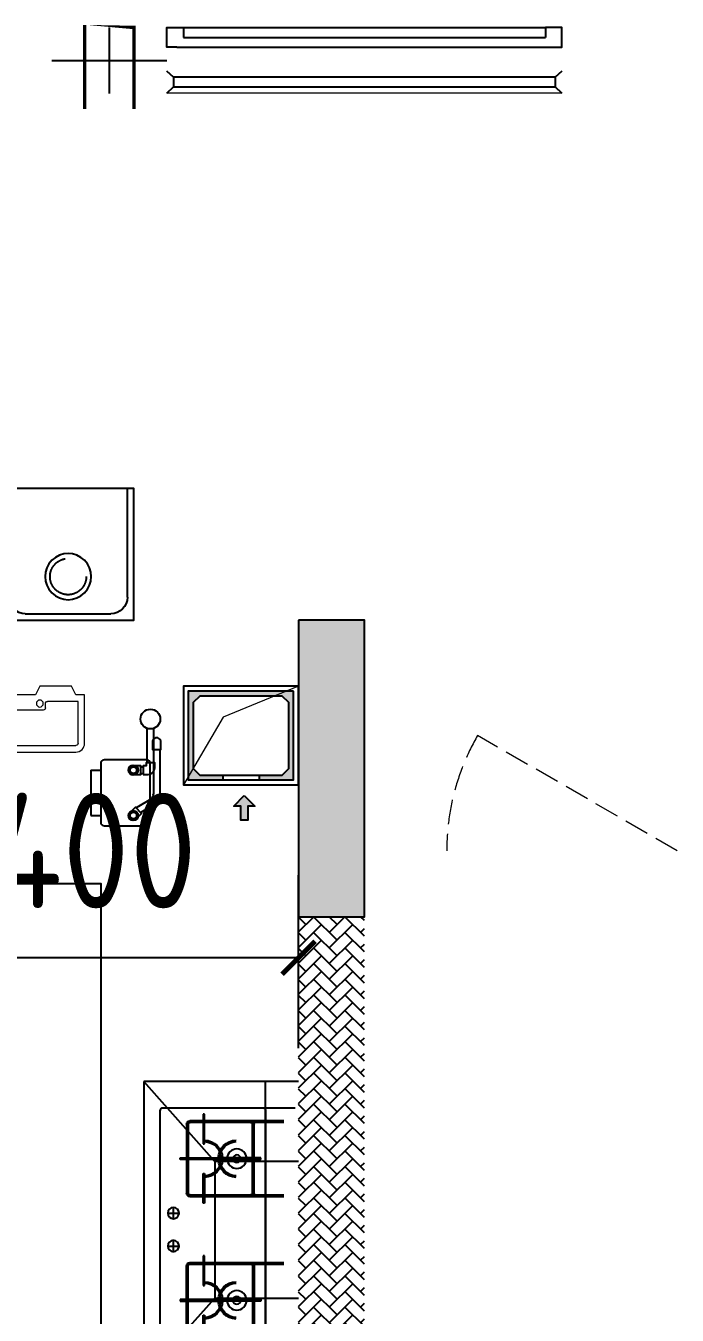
# Model space of a CAD drawing. Extents: x 2803505 to 5851001, y -1372902 to 24339.
# Drawn here: x 3458033 to 3460012, y -762446 to -758531 of the extents above; entities that cross this region are included whole.
import ezdxf

# ---------------------------------------------------------------- set-up
doc = ezdxf.new("R2010")
doc.units = 0
doc.header["$LTSCALE"] = 1000
doc.header["$MEASUREMENT"] = 0
doc.linetypes.add('__DASH', pattern=[0.35, 0.25, -0.1])
doc.linetypes.add('DASH', pattern=[0.35, 0.25, -0.1])
doc.layers.get('0').update_dxf_attribs({"linetype": 'CONTINUOUS'})
doc.layers.get('Defpoints').update_dxf_attribs({"linetype": 'CONTINUOUS'})
for name, color, linetype in [('!!电气', 1, 'CONTINUOUS'), ('3-栏杆1', 252, 'CONTINUOUS'), ('AH-FURNITURE', 1, 'CONTINUOUS'), ('COLU', 7, 'CONTINUOUS'), ('LVTRY', 252, 'CONTINUOUS'), ('S-砼墙填充', 251, 'CONTINUOUS'), ('VPIPE-雨水', 4, 'DASH'), ('保温', 6, 'CONTINUOUS'), ('建筑-排气道', 252, 'CONTINUOUS'), ('机电标识类', 1, 'CONTINUOUS'), ('污水', 3, 'CONTINUOUS'), ('管', 193, 'CONTINUOUS'), ('铝合金', 144, 'CONTINUOUS')]:
    doc.layers.add(name, color=color, linetype=linetype)
for name, color, linetype, lineweight in [('PUB_HATCH', 8, 'CONTINUOUS', 9), ('WINDOW', 146, 'CONTINUOUS', 20), ('平面-看线', 252, 'CONTINUOUS', 15), ('平面-空调预留孔', 252, 'CONTINUOUS', 15), ('立面-洞口示意', 252, 'CONTINUOUS', 13)]:
    doc.layers.add(name, color=color, linetype=linetype, lineweight=lineweight)
doc.styles.add('DIM_FONT', font='SIMPLEX', dxfattribs={"width": 0.7, "bigfont": 'GBCBIG'})
doc.styles.get("Standard").update_dxf_attribs({"font": 'gbenor.shx', "bigfont": 'gbcbig.shx'})
doc.dimstyles.get("Standard").update_dxf_attribs({"dimscale": 100, "dimtxt": 3.5, "dimasz": 1, "dimexe": 2.5, "dimexo": 3, "dimgap": 1.5, "dimtad": 1, "dimdec": 0, "dimzin": 0, "dimdsep": 46, "dimtxsty": 'Standard', "dimblk": 'ARCHTICK', "dimcen": 0.09, "dimadec": 0, "dimazin": 0, "dimtfac": 1, "dimtdec": 0, "dimtix": 1, "dimtmove": 2, "dimatfit": 3, "dimfxl": 1, "dimtolj": 1, "dimtzin": 0, "dimarcsym": 0})

# ---------------------------------------------------------------- blocks, each defined once
blk = doc.blocks.new('A$C60D053AF')
at = {"layer": 'AH-FURNITURE', "color": 8}
for p, q in [((192.50000075961, -70.99998518347275), (327.5735938884318, -70.99998518347275)), ((232.5000007597264, -89.99999966996256), (128.2842720070621, -89.99999966996256)), ((232.5000007597264, -109.9999996698461), (128.2842720075278, -109.9999996699626)), ((192.50000075961, -90.99998518347275), (327.5735938884318, -90.99998518347275)), ((341.7157295121578, -96.85784955974668), (370.0190303710988, -143.1611504186876)), ((355.8578651358839, -82.71571393602062), (384.1611659948248, -129.0190147949615)), ((245.0000007597264, -129.4999851834727), (245.0000007597264, -122.4999996698461)), ((265.0000007597264, -129.4999851834727), (265.0000007597264, -122.4999996698461)), ((255.0000007597264, -280.9999851834727), (255.0000007597264, -250.9999851834727)), ((393.0000007597264, -280.9999851834727), (393.0000007597264, -250.9999851834727)), ((255.0000007597264, -280.9999851834727), (393.0000007597264, -280.9999851834727))]:
    blk.add_line(p, q, dxfattribs=at)
for points in [[(170.00000075961, -67.99998518347275, 1), (170.00000075961, -93.99998518358916), (192.50000075961, -93.99998518347275), (192.50000075961, -67.99998518347275)], [(234.0000007597264, -250.9999851834727), (414.0000007597264, -250.9999851834727, 0.4142135623730951), (424.0000007597264, -240.9999851834727), (424.0000007597264, -110.9999851834727, 0.4142135623730951), (414.0000007597264, -100.9999851834727), (234.0000007597264, -100.9999851834727, 0.4142135623730951), (224.0000007597264, -110.9999851834727), (224.0000007597264, -240.9999851834727, 0.4142135623730951)], [(268.0000007597264, -122.4999996698461), (268.0000007597264, -106.9999996698461, 0.4142135623724265), (248.0000007597264, -86.99999966984615), (232.5000007597264, -86.99999966984615), (232.50000075961, -112.9999996698461), (242.0000007597264, -112.9999996698461), (242.0000007597264, -122.4999996698461)], [(242.0000007597264, -151.9999851834727, 1), (268.0000007597264, -151.9999851834727), (268.0000007597264, -129.4999851834727), (242.0000007597264, -129.4999851834727)], [(383.8076126043452, -161.1923733388539, 1), (402.192388915224, -142.8075970279751), (386.2824863384012, -126.8976944513852), (367.8977100276388, -145.282470762264)]]:
    blk.add_lwpolyline(points, format="xyb", close=True, dxfattribs=at)
for centre, radius in [((100.0000007598428, -99.99999967066105), 30), ((255.0000007597264, -151.9999851834727), 15), ((255.0000007597264, -151.9999851834727), 10), ((393.0000007597264, -151.9999851834727), 15), ((393.0000007597264, -151.9999851834727), 10)]:
    blk.add_circle(centre, radius, dxfattribs=at)
for radius in [40, 20]:
    blk.add_arc((327.5735938884318, -110.9999851834727), radius, 45, 90, dxfattribs=at)
blk = doc.blocks.new('GDGDGRD')
at = {"layer": 'S-砼墙填充'}
h = blk.add_hatch(color=252, dxfattribs=at)
h.dxf.hatch_style = 1
h.paths.add_polyline_path([(436416.5562367239, 295815.3630997267), (436416.5562367239, 295615.3630997267), (436416.5562379104, 294915.3631572557), (436216.5562379104, 294915.3631572557), (436216.5562367239, 295815.3630997267)])
at = {"layer": 'COLU', "color": 252}
blk.add_lwpolyline([(436416.5562367239, 295815.3630997267), (436416.5562367239, 295615.3630997267), (436416.5562367239, 295615.3630997267), (436416.5562379104, 294915.3631572557), (436216.5562379104, 294915.3631572557), (436216.5562367239, 295815.3630997267)], close=True, dxfattribs=at)
blk = doc.blocks.new('A-Kitchen-7')
at = {"layer": 'LVTRY'}
for p, q in [((-518.6581278588565, 779.725278688129), (-7.244008776673581, 834.3051076843403)), ((-7.244008776673581, 834.3051076843403), (-3.585880917788018, 810.5855355854728)), ((-3.585880917788018, 810.5855355854728), (-515, 756.005706589378)), ((-29.12075551546877, 766.9560861630598), (-35.20590834700852, 806.4126680237241)), ((-515, 756.005706589378), (-518.6581278588565, 779.725278688129)), ((515, 756.005706589378), (-515, 756.005706589378)), ((-515, 756.005706589378), (-515, 40)), ((-485.6368437646597, 760.5342107040924), (-484.9384396369278, 756.005706589378)), ((-29.12075551543967, 766.9560861630598), (-112.0975807690556, 756.005706589378)), ((515, 780), (-5.820766091346741e-11, 780)), ((0, 756.005706589378), (-5.820766091346741e-11, 780)), ((515, 756.005706589378), (515, 780)), ((515, 40), (515, 756.005706589378)), ((-515, 40), (515, 40))]:
    blk.add_line(p, q, dxfattribs=at)
blk.add_lwpolyline([(-468.9430810984049, 40), (-468.9430810984049, 0), (468.9430810984049, 0), (468.9430810984632, 40)], close=True, dxfattribs=at)
blk = doc.blocks.new('rtyg7uyhg')
at = {"layer": 'LVTRY'}
for p, q in [((193590.3031336021, 45458.1133254503), (193590.3030643982, 45069.47696181395)), ((194234.6213208837, 45488.79502889935), (193620.9849572473, 45488.79513816872)), ((194265.3030643982, 45069.47684161765), (194265.3031336021, 45458.113205254)), ((193896.3984467548, 45429.87059594441), (193857.5823896687, 45326.26016876537)), ((193925.7802168131, 45440.40881343969), (193940.0533153456, 45432.16822680717)), ((193682.3485790417, 45406.97694542356), (193887.8216881326, 45406.97690883528)), ((193875.2965560293, 45316.03289288385), (193945.6178257855, 45401.45376218002)), ((194111.8940335871, 45406.97686893496), (194173.2576699507, 45406.97685800815)), ((193620.9848935069, 45130.84059271414), (193620.9849317512, 45345.61331998683)), ((194009.6212953876, 45345.61325078298), (194009.6212571432, 45130.84052351015)), ((194050.5303480524, 45130.84051622554), (194050.5303862967, 45345.61324349836)), ((194234.6212953876, 45345.61321071758), (194234.6212571432, 45130.84048344476)), ((193857.5823896687, 45326.26016876537), (193875.2965560293, 45316.03289288385)), ((193948.2576098526, 45069.47689807355), (193682.3485189436, 45069.47694542356)), ((194173.2576098526, 45069.47685800816), (194111.893973489, 45069.47686893508)), ((193620.9848771165, 45038.79513816872), (194234.621240753, 45038.79502889935))]:
    blk.add_line(p, q, dxfattribs=at)
for centre, radius in [((193866.4394935961, 45437.65873082454), 20.45454545454545), ((193989.1667663234, 45437.6587089707), 20.45454545454545), ((194070.9849481416, 45437.65869440146), 20.45454545454545), ((193815.3030944472, 45238.22692174855), 25.56818181818182), ((194137.4621853563, 45238.2268643822), 25.56818181818182)]:
    blk.add_circle(centre, radius, dxfattribs=at)
for centre, radius, start, end in [((193620.9849517839, 45458.11331998683), 30.68181818181818, 89.99998979807194, 179.9999897972382), ((194234.6213154203, 45458.11321071746), 30.68181818181818, 359.9999897972382, 89.99998979807194), ((193915.5529409315, 45422.69466753349), 20.45454545454545, 59.99998980057491, 159.4623117970261), ((193929.8260394641, 45414.45408090108), 20.45454545454545, 320.5376677968172, 59.99998980057491), ((193682.3485681149, 45345.61330905991), 61.36363636363636, 89.99998979807194, 179.9999897972382), ((193948.2576590239, 45345.6132617099), 61.36363636363636, 359.9999897972382, 89.99998979807194), ((194111.8940226603, 45345.61323257144), 61.36363636363636, 89.99998979807194, 179.9999897972382), ((194173.2576590239, 45345.6132216445), 61.36363636363636, 359.9999897972382, 89.99998979807194), ((193682.3485298705, 45130.84058178721), 61.36363636363636, 179.9999897972382, 269.9999897980719), ((193948.2576207797, 45130.8405344372), 61.36363636363636, 269.9999897980719, 359.9999897972382), ((194111.893984416, 45130.84050529861), 61.36363636363636, 179.9999897972382, 269.9999897980719), ((194173.2576207797, 45130.84049437181), 61.36363636363636, 269.9999897980719, 359.9999897972382), ((193620.9848825799, 45069.47695635049), 30.68181818181818, 179.9999897972382, 269.9999897980719), ((194234.6212462163, 45069.47684708112), 30.68181818181818, 269.9999897980719, 359.9999897972382)]:
    blk.add_arc(centre, radius, start, end, dxfattribs=at)
at = {"layer": 'LVTRY', "style": 'DIM_FONT', "width": 0.8, "flags": 9}
for tag in ['XSIZE', 'YSIZE']:
    blk.add_attdef(tag, (193927.8031388824, 45487.7665121054), '', height=0.5, rotation=89.99998979807198, dxfattribs=at)
blk = doc.blocks.new('FRSDFDGDGDRGDR')
at = {"layer": '平面-空调预留孔', "color": 252}
for p, q in [((699618.9179923869, 775447.756135683), (699746.3179923192, 775447.756135683)), ((699746.3179923192, 775447.756135683), (699746.3179923192, 775355.3561357355)), ((699612.3179923807, 775043.9561356568), (699612.3179923807, 775441.1561356868)), ((699719.9179922946, 775342.156135743), (699719.9179922946, 775142.9561356006)), ((699726.5179923008, 775348.7561357393), (699739.7179923131, 775348.7561357393)), ((699726.5179923008, 775136.3561356043), (699739.7179923131, 775136.3561356043)), ((699746.3179923192, 775129.7561356081), (699746.3179923192, 775037.3561356605)), ((699746.3179923192, 775037.3561356605), (699618.9179923869, 775037.3561356605))]:
    blk.add_line(p, q, dxfattribs=at)
blk.add_lwpolyline([(699766.1179923377, 775166.7161355871), (699792.5179923623, 775153.5161355946), (699792.5179923623, 775057.1561356493), (699766.1179923377, 775043.9561356568), (699766.1179923377, 775017.5561356718), (699618.9179923869, 775017.5561356718, -0.4142135623730951), (699592.5179923623, 775043.9561356568), (699592.5179923623, 775441.1561356868, -0.4142135623730951), (699618.9179923869, 775467.5561356718), (699766.1179923377, 775467.5561356718), (699766.1179923377, 775441.1561356868), (699792.5179923623, 775427.9561356943), (699792.5179923623, 775331.596135749), (699766.1179923377, 775318.3961357565)], format="xyb", close=True, dxfattribs=at)
for centre, radius in [((699739.7179923131, 775331.596135749), 10.55999999400228), ((699739.7179923131, 775243.1561357992), 15.83999999100342), ((699739.7179923131, 775153.5161355946), 10.55999999400228)]:
    blk.add_circle(centre, radius, dxfattribs=at)
for centre, radius, start, end in [((699618.917992382, 775441.1561356819), 6.600000001199078, 89.99999995997936, 179.9999999533093), ((699726.5179922959, 775342.1561357381), 6.600000001199078, 89.99999995997936, 179.9999999533093), ((699739.717992318, 775355.3561357405), 6.600000001206354, 269.9999999599793, 359.9999999533093), ((699726.5179922959, 775142.9561356056), 6.600000001199078, 180.0000000400206, 270.0000000533608), ((699739.717992318, 775129.7561356032), 6.600000001206354, 4.002063966804346e-08, 90.00000005336085), ((699618.917992382, 775043.9561356618), 6.600000001199078, 180.0000000400206, 270.0000000533608)]:
    blk.add_arc(centre, radius, start, end, dxfattribs=at)
blk = doc.blocks.new('*U171')
h = blk.add_hatch(color=5)
h.set_gradient(color1=(0, 0, 255), rotation=180, tint=1)
h.paths.add_polyline_path([(3.524958103184869e-15, -2.819966482547906e-15), (-6.350000000000009, -6.349999999999992), (-6.350000000000001, -2.159000000000014), (-15, -2.158999999999999), (-14.99999999999999, 2.159000000000044), (-6.349999999999993, 2.159000000000029), (-6.349999999999985, 6.350000000000009)])
at = {"color": 0, "linetype": 'Continuous'}
blk.add_lwpolyline([(3.524958103184869e-15, -2.819966482547906e-15), (-6.350000000000009, -6.349999999999992), (-6.350000000000001, -2.159000000000014), (-15, -2.158999999999999), (-14.99999999999999, 2.159000000000044), (-6.349999999999993, 2.159000000000029), (-6.349999999999985, 6.350000000000009)], close=True, dxfattribs=at)
blk = doc.blocks.new('VXCVXVXVDXVDX')
at = {"layer": 'PUB_HATCH'}
blk.add_hatch(color=252, dxfattribs=at).paths.add_polyline_path([(436751.5694273568, 295600.3626172644), (436751.5694273568, 295330.3626172644), (436646.5694273568, 295330.3626172644), (436646.5694273568, 295345.3626172644), (436716.5694273568, 295345.3626172644), (436736.5694273568, 295365.3626172644), (436736.5694273568, 295565.3626172644), (436716.5694273568, 295585.3626172644), (436466.5694273568, 295585.3626172644), (436446.5694273568, 295565.3626172644), (436446.5694273568, 295365.3626172644), (436466.5694273568, 295345.3626172644), (436536.5694273568, 295345.3626172644), (436536.5694273568, 295330.3626172644), (436431.5694273568, 295330.3626172644), (436431.5694273568, 295600.3626172644)])
at = {"layer": 'LVTRY', "color": 252}
for p, q in [((436536.5694273568, 295345.3626172644), (436536.5694273568, 295330.3626172644)), ((436646.5694273568, 295345.3626172644), (436646.5694273568, 295330.3626172644)), ((436416.5788132118, 294415.3626137216), (436886.7882998344, 294415.3626137216)), ((436516.578813212, 293515.3626137216), (436516.578813212, 294415.3626137216)), ((436670.8481987689, 294172.406880383), (436886.7882998344, 294415.3626137216)), ((436886.7882998344, 294415.3626137216), (436886.7882998344, 293515.3626137216)), ((436826.5788132118, 294335.3626137216), (436426.5788132118, 294335.3626137218)), ((436516.578813212, 294325.3626137218), (436516.5788132122, 293605.3626137216)), ((436701.8288132122, 294225.3626137218), (436701.8288132122, 294315.3626137219)), ((436701.8288132122, 294315.3626137219), (436706.3288132122, 294315.3626137219)), ((436706.3288132122, 294315.3626137219), (436706.3288132122, 294225.3626137218)), ((436836.5788132118, 293605.3626137216), (436836.5788132118, 294325.3626137216)), ((436461.5788132118, 294295.3626137219), (436746.5788132118, 294295.3626137218)), ((436461.5788132118, 294290.3626137219), (436746.5788132118, 294290.3626137218)), ((436551.578813212, 294075.3626137218), (436551.578813212, 294285.3626137219)), ((436556.578813212, 294075.3626137218), (436556.578813212, 294285.3626137219)), ((436751.5788132118, 294285.3626137218), (436751.5788132118, 294075.3626137218)), ((436756.5788132118, 294285.3626137218), (436756.5788132118, 294075.3626137218)), ((436706.3288132122, 294225.3626137218), (436701.8288132122, 294225.3626137218)), ((436416.5788132118, 294172.406880383), (436670.8481987689, 294172.406880383)), ((436516.578813212, 293757.3083375058), (436516.578813212, 294172.406880383)), ((436531.5788132122, 294182.612613722), (436659.0788132122, 294182.612613722)), ((436531.5788132122, 294178.112613722), (436531.5788132122, 294182.612613722)), ((436659.0788132122, 294178.112613722), (436531.5788132122, 294178.112613722)), ((436776.5788132115, 294182.612613722), (436649.0788132115, 294182.612613722)), ((436649.0788132115, 294182.612613722), (436649.0788132115, 294178.112613722)), ((436649.0788132115, 294178.112613722), (436776.5788132115, 294178.112613722)), ((436659.0788132122, 294182.612613722), (436659.0788132122, 294178.112613722)), ((436670.8481987689, 294172.406880383), (436670.8481987689, 293757.3083375058)), ((436776.5788132115, 294178.112613722), (436776.5788132115, 294182.612613722)), ((436706.3288132122, 294135.3626137218), (436701.8288132122, 294135.3626137218)), ((436701.8288132122, 294135.3626137218), (436701.8288132122, 294045.3626137216)), ((436706.3288132122, 294045.3626137216), (436706.3288132122, 294135.3626137218)), ((436746.5788132118, 294070.3626137218), (436461.5788132118, 294070.3626137218)), ((436746.5788132118, 294065.3626137218), (436461.5788132118, 294065.3626137218)), ((436701.8288132122, 294045.3626137216), (436706.3288132122, 294045.3626137216)), ((436796.5788132118, 293995.9658101086), (436796.5788132118, 294034.7594173361)), ((436815.9756168248, 294015.3626137216), (436777.1820095973, 294015.3626137216)), ((436815.9756168248, 293915.3626137216), (436777.1820095973, 293915.3626137216)), ((436796.5788132118, 293895.9658101086), (436796.5788132118, 293934.7594173361)), ((436701.8288132122, 293795.3626137216), (436701.8288132122, 293885.3626137216)), ((436701.8288132122, 293885.3626137216), (436706.3288132122, 293885.3626137216)), ((436706.3288132122, 293885.3626137216), (436706.3288132122, 293795.3626137216)), ((436746.5788132118, 293865.3626137216), (436461.5788132118, 293865.3626137216)), ((436746.5788132118, 293860.3626137216), (436461.5788132118, 293860.3626137216)), ((436551.578813212, 293855.3626137216), (436551.578813212, 293645.3626137215)), ((436556.578813212, 293855.3626137216), (436556.578813212, 293645.3626137215)), ((436751.5788132118, 293645.3626137216), (436751.5788132118, 293855.3626137216)), ((436756.5788132118, 293645.3626137216), (436756.5788132118, 293855.3626137216)), ((436706.3288132122, 293795.3626137216), (436701.8288132122, 293795.3626137216)), ((436670.8481987689, 293757.3083375058), (436416.5788132118, 293757.3083375058)), ((436659.0788132122, 293752.6126137214), (436531.5788132122, 293752.6126137214)), ((436531.5788132122, 293752.6126137214), (436531.5788132122, 293748.1126137214)), ((436531.5788132122, 293748.1126137214), (436659.0788132122, 293748.1126137214)), ((436649.0788132115, 293748.1126137214), (436649.0788132115, 293752.6126137214)), ((436649.0788132115, 293752.6126137214), (436776.5788132115, 293752.6126137214)), ((436776.5788132115, 293748.1126137214), (436649.0788132115, 293748.1126137214)), ((436659.0788132122, 293748.1126137214), (436659.0788132122, 293752.6126137214)), ((436886.7882998344, 293515.3626137216), (436670.8481987689, 293757.3083375058)), ((436776.5788132115, 293752.6126137214), (436776.5788132115, 293748.1126137214)), ((436706.3288132122, 293705.3626137216), (436701.8288132122, 293705.3626137216)), ((436701.8288132122, 293705.3626137216), (436701.8288132122, 293615.3626137216)), ((436706.3288132122, 293615.3626137216), (436706.3288132122, 293705.3626137216)), ((436461.5788132118, 293640.3626137215), (436746.5788132118, 293640.3626137216)), ((436461.5788132118, 293635.3626137215), (436746.5788132118, 293635.3626137216)), ((436701.8288132122, 293615.3626137216), (436706.3288132122, 293615.3626137216)), ((436426.578813212, 293595.3626137216), (436826.5788132118, 293595.3626137216)), ((436886.7882998344, 293515.3626137216), (436416.5788132118, 293515.3626137216))]:
    blk.add_line(p, q, dxfattribs=at)
for points in [[(436416.5694273568, 295615.3626172644), (436766.5694273568, 295615.3626172644), (436766.5694273568, 295315.3626172644), (436416.5694273568, 295315.3626172644)], [(436431.5694273568, 295600.3626172644), (436751.5694273568, 295600.3626172644), (436751.5694273568, 295330.3626172644), (436431.5694273568, 295330.3626172644)], [(436716.5694273568, 295345.3626172644), (436466.5694273568, 295345.3626172644), (436446.5694273568, 295365.3626172644), (436446.5694273568, 295565.3626172644), (436466.5694273568, 295585.3626172644), (436716.5694273568, 295585.3626172644), (436736.5694273568, 295565.3626172644), (436736.5694273568, 295365.3626172644), (436716.5694273568, 295345.3626172644)]]:
    blk.add_lwpolyline(points, close=True, dxfattribs=at)
blk.add_lwpolyline([(437016.5794646026, 292915.3634144634), (437016.5779587863, 295015.3630851463), (438516.5701812393, 295015.3630842563), (438516.5701812393, 293789.3634144615)], dxfattribs=at)
for centre, radius in [((436604.0788132118, 294180.3626137218), 29.7), ((436604.0788132118, 294180.3626137218), 11.7), ((436796.5788132118, 294015.3626137216), 16.99680361435897), ((436796.5788132118, 293915.3626137216), 16.99680361435897), ((436604.0788132118, 293750.3626137216), 29.7), ((436604.0788132118, 293750.3626137216), 11.7)]:
    blk.add_circle(centre, radius, dxfattribs=at)
for centre, radius, start, end in [((436526.578813212, 294325.3626137218), 10, 90, 180), ((436826.5788132118, 294325.3626137216), 10, 7.016709298534877e-15, 90), ((436561.578813212, 294285.3626137219), 10, 90, 180), ((436561.578813212, 294285.3626137219), 5, 90, 180), ((436746.5788132118, 294285.3626137218), 10, 7.016709298534877e-15, 90), ((436746.5788132118, 294285.3626137218), 5, 7.016709298534877e-15, 90), ((436604.0788132118, 294180.3626137218), 56.7, 2.274239184344274, 87.72576081585402), ((436604.0788132118, 294180.3626137218), 52.2, 2.470411041799992, 87.52958895835616), ((436704.078813212, 294180.3626137218), 56.7, 92.27423918414597, 177.7257608156557), ((436704.078813212, 294180.3626137218), 52.2, 92.47041104164384, 177.5295889582), ((436604.0788132118, 294180.3626137218), 56.7, 272.274239184146, 357.7257608156558), ((436604.0788132118, 294180.3626137218), 52.2, 272.4704110416438, 357.5295889582), ((436704.078813212, 294180.3626137218), 56.7, 182.2742391843443, 267.725760815854), ((436704.078813212, 294180.3626137218), 52.2, 182.4704110418, 267.5295889583562), ((436561.578813212, 294075.3626137218), 10, 180, 270), ((436561.578813212, 294075.3626137218), 5, 180, 270), ((436746.5788132118, 294075.3626137218), 5, 270, 7.016709298534877e-15), ((436746.5788132118, 294075.3626137218), 10, 270, 7.016709298534877e-15), ((436561.578813212, 293855.3626137216), 10, 90, 180), ((436561.578813212, 293855.3626137216), 5, 90, 180), ((436746.5788132118, 293855.3626137216), 10, 7.016709298534877e-15, 90), ((436746.5788132118, 293855.3626137216), 5, 7.016709298534877e-15, 90), ((436604.0788132118, 293750.3626137216), 56.7, 2.274239184344274, 87.72576081585402), ((436604.0788132118, 293750.3626137216), 52.2, 2.470411041799992, 87.52958895835616), ((436704.078813212, 293750.3626137216), 56.7, 92.27423918414597, 177.7257608156557), ((436704.078813212, 293750.3626137216), 52.2, 92.47041104164384, 177.5295889582), ((436604.0788132118, 293750.3626137216), 56.7, 272.274239184146, 357.7257608156558), ((436604.0788132118, 293750.3626137216), 52.2, 272.4704110416438, 357.5295889582), ((436704.078813212, 293750.3626137216), 56.7, 182.2742391843443, 267.725760815854), ((436704.078813212, 293750.3626137216), 52.2, 182.4704110418, 267.5295889583562), ((436561.578813212, 293645.3626137215), 10, 180, 270), ((436561.578813212, 293645.3626137215), 5, 180, 270), ((436746.5788132118, 293645.3626137216), 5, 270, 7.016709298534877e-15), ((436746.5788132118, 293645.3626137216), 10, 270, 7.016709298534877e-15), ((436526.5788132122, 293605.3626137216), 10, 180, 270), ((436826.5788132118, 293605.3626137216), 10, 270, 7.016709298534877e-15)]:
    blk.add_arc(centre, radius, start, end, dxfattribs=at)
at = {"layer": '立面-洞口示意', "color": 252}
blk.add_lwpolyline([(436416.5694273568, 295615.3626172644), (436645.121364471, 295521.4132340075), (436766.5694273568, 295315.3626172644)], dxfattribs=at)
at = {"color": 252, "rotation": 90}
blk.add_blockref('FRSDFDGDGDRGDR', (1212534.134853216, -404177.1549065949), dxfattribs=at)
at = {"color": 252, "xscale": -1}
blk.add_blockref('rtyg7uyhg', (632006.8818456081, 250026.5681428527), dxfattribs=at)
at = {"layer": 'LVTRY', "color": 252, "extrusion": (0, 0, -1), "xscale": -0.7999999999883585, "yscale": 0.7999999999883585, "zscale": -0.7999999999883585, "rotation": 270}
blk.add_blockref('A-Kitchen-7', (-439116.570181246, 293377.3634144608), dxfattribs=at)
at = {"layer": '建筑-排气道', "color": 252, "extrusion": (0, 0, -1), "xscale": 5, "yscale": 5, "zscale": -5, "rotation": 90}
blk.add_blockref('*U171', (-436581.666374882, 295283.0503464902), dxfattribs=at)
blk = doc.blocks.new('VXVXVXDVXDVXVDX')
at = {"layer": '保温', "linetype": 'ByBlock', "ltscale": 10}
h = blk.add_hatch(dxfattribs=at)
h.set_pattern_fill('AR-HBONE', color=251, scale=55)
h.set_pattern_definition([(45, (0, 0), (0, 47.41575231924514), [100.584, -33.528]), (135, (23.70786, 23.70786), (3.05311331771918e-15, 47.41575231924513), [100.584, -33.528])])
h.paths.add_polyline_path([(436416.5558995031, 294915.3631572535), (436216.5779397453, 294915.3631572578), (436216.5779792742, 292815.3647226786), (436416.5559390341, 292815.2059150265)])
blk = doc.blocks.new('A$C3EB2330C')
at = {"layer": '管', "color": 252}
for p, q in [((-0.0007213222561404109, 379.9995217677206), (329.9992786777439, 379.9995217677206)), ((379.9992786777439, 329.9995217677206), (379.9992786777439, 69.99952176772058)), ((329.9992786777439, 19.99952176772058), (-0.0007213222561404109, 19.99952176772058))]:
    blk.add_line(p, q, dxfattribs=at)
blk.add_lwpolyline([(399.9992786777439, 399.9995217677206), (399.9992786777439, -0.000478232279419899), (-0.0007213222561404109, -0.000478232279419899), (-0.0007213222561404109, 399.9995217677206)], close=True, dxfattribs=at)
for centre, start, end in [((329.9992786777439, 329.9995217677206), 0, 90), ((329.9992786777439, 69.99952176772058), 270, 360)]:
    blk.add_arc(centre, 50, start, end, dxfattribs=at)
blk.add_ellipse((267.4755955390865, 199.9995217677206), major_axis=(-49.49747468307308, -49.49747468307304), ratio=0.9999999999994058, start_param=-0.7853981633977454, end_param=5.49778714378184, dxfattribs=at)
blk = doc.blocks.new('A$C39FB4DEF')
at = {"linetype": '__DASH', "ltscale": 0.1}
blk.add_wipeout([(99.99999995594777, 100.07672358185337), (100.00000004396126, -100.07672358182077), (250.0000002177876, -100.0767238992848), (250.00000024837226, 100.07672323945005)], dxfattribs=at).dxf.layer = '污水'
at = {"layer": '机电标识类', "color": 250, "linetype": 'DASH', "ltscale": 400}
for p, q in [((175.0017480581882, 100.0767232633079), (175.0017480580718, -100.0767235861858)), ((350.0000060161692, 0), (0, 0))]:
    blk.add_line(p, q, dxfattribs=at)
at = {"layer": '污水', "linetype": '__DASH', "ltscale": 0.1, "const_width": 10}
blk.add_lwpolyline([(100.0000000626897, 100.0767232666258), (100.0000000625732, -100.0767235829262), (250.0000001752633, -100.076723593229), (250.0000001753797, 100.0767232562066)], close=True, dxfattribs=at)
blk = doc.blocks.new('A$C100F5A36')
at = {"layer": '3-栏杆1', "color": 252}
for p, q in [((45622.73551354837, -8033.270763025503), (45602.46688315179, -8015.48318471096)), ((45602.46688315179, -8015.48318471096), (45622.73551336862, -8033.270762867178)), ((46782.22170122992, -8033.270763067994), (46802.49033162696, -8015.483184753451)), ((46802.49033162696, -8015.483184753451), (46782.22170141013, -8033.270762909669)), ((45602.46690670121, -8082.399917761213), (45622.73551336583, -8062.553042725543)), ((45622.73551336862, -8033.270762867178), (45622.73551336583, -8062.553042725543)), ((46782.22170141013, -8033.336840385571), (45622.73551336862, -8033.307528297417)), ((45622.73551336583, -8062.589798351983), (46782.22170141293, -8062.619090575492)), ((46782.22170141013, -8033.270762909669), (46782.22170141293, -8062.553042768035)), ((46782.22170141293, -8062.553042768035), (46802.49030807707, -8082.399917803705)), ((46802.49030807707, -8082.399917803705), (46782.22170141293, -8062.553042768035))]:
    blk.add_line(p, q, dxfattribs=at)
at = {"layer": 'VPIPE-雨水', "color": 252}
blk.add_circle((45302.46588901477, -9549.87624462787), 55, dxfattribs=at)
at = {"layer": 'WINDOW', "color": 252, "linetype": 'DASH', "ltscale": 0.3}
blk.add_lwpolyline([(47152.67152422899, -10382.34797059046), (46546.23014345113, -10032.36894944054, 0.1315257860348975), (46452.4883192624, -10382.12966113328)], format="xyb", dxfattribs=at)
at = {"layer": '平面-看线', "color": 252}
blk.add_line((46802.46690656664, -8082.399917656323), (45602.46690657968, -8082.399917880539), dxfattribs=at)
at = {"layer": '铝合金', "color": 252}
for points in [[(45632.45088300621, -7942.417099890998), (45602.45088406838, -7942.409116410417), (45602.46685347846, -7882.399917579489), (45652.46685170801, -7882.413223380689), (45652.45886822697, -7912.413222318282)], [(45602.45886999741, -7912.399916517315), (45602.46685347846, -7882.399917579489), (45652.46685170801, -7882.413223380689), (45652.46419054735, -7892.413223026553), (45652.46419054735, -7892.413223026553), (45652.45886577852, -7912.422423273092)], [(45652.4668492591, -7882.422424335498), (46752.46685278742, -7882.395812795963)], [(46772.45088511799, -7942.401132992352), (46802.45088405581, -7942.409116473049), (46802.46685346542, -7882.399917642237), (46752.46685523586, -7882.386611841153), (46752.45887175528, -7912.386610778864)], [(46802.45886998484, -7912.399916579947), (46802.46685346542, -7882.399917642237), (46752.46685523586, -7882.386611841153), (46752.46419407567, -7892.386611487018), (46752.46419407567, -7892.386611487018), (46752.45886930684, -7912.395811733673)], [(45632.45071491925, -7942.417099845363), (46772.45088511799, -7942.401132992352)], [(45652.45886577852, -7912.422423273092), (46752.45886930684, -7912.395811733673)]]:
    blk.add_lwpolyline(points, dxfattribs=at)
at = {"color": 252, "xscale": -1}
for name in ['GDGDGRD', 'VXVXVXDVXDVXVDX', 'VXCVXVXVDXVDX']:
    blk.add_blockref(name, (482419.0445932513, -305497.7630110036), dxfattribs=at)
at = {"color": 252, "rotation": 270.0000000007067}
blk.add_blockref('A$C60D053AF', (45652.47516589472, -9882.399925189791), dxfattribs=at)
at = {"layer": '管', "color": 252, "xscale": -1, "rotation": 90}
blk.add_blockref('A$C3EB2330C', (45502.46541078249, -9282.400649088784), dxfattribs=at)
at = {"color": 252, "xscale": -1}
blk.add_blockref('A$C39FB4DEF', (45602.4669065862, -7982.399917579489), dxfattribs=at)
blk = doc.blocks.new('_ArchTick')
at = {"color": 0, "linetype": 'ByBlock', "const_width": 0.15}
blk.add_lwpolyline([(-0.5, -0.5), (0.5, 0.5)], dxfattribs=at)
blk = doc.blocks.new('*D436')
at = {"layer": '!!电气', "color": 0, "lineweight": -2, "transparency": 16777216}
for p, q in [((3457462.527466344, -761635.5751402027), (3457462.527466344, -761110.3953467559)), ((3458862.127501479, -761635.575140184), (3458862.127501479, -761110.3953467559)), ((3457462.527466344, -761360.3953467559), (3458862.127501479, -761360.3953467559))]:
    blk.add_line(p, q, dxfattribs=at)
at = {"layer": 'Defpoints', "color": 0, "transparency": 16777216}
for p in [(3458862.127501479, -761360.3953467559), (3457462.527466344, -761935.5751402027), (3458862.127501479, -761935.575140184)]:
    blk.add_point(p, dxfattribs=at)
at = {"layer": '!!电气', "color": 0, "lineweight": -2, "transparency": 16777216, "xscale": 100, "yscale": 100, "zscale": 100, "rotation": 180}
blk.add_blockref('_ArchTick', (3457462.527466344, -761360.3953467559), dxfattribs=at)
at = {"layer": '!!电气', "color": 0, "lineweight": -2, "transparency": 16777216, "xscale": 100, "yscale": 100, "zscale": 100}
blk.add_blockref('_ArchTick', (3458862.127501479, -761360.3953467559), dxfattribs=at)
at = {"layer": '!!电气', "color": 0, "transparency": 16777216, "insert": (3458162.327483912, -761035.3953467559), "char_height": 350, "attachment_point": 5}
blk.add_mtext('\\A1;1400', dxfattribs=at)

msp = doc.modelspace()

# ---------------------------------------------------------------- block references
at = {"layer": '!!电气'}
msp.add_blockref('A$C100F5A36', (3412859.66086701, -750653.5751154518), dxfattribs=at)

# ---------------------------------------------------------------- next in the draw order: dimensions: what is measured, and where the dimension line sits
dim = msp.add_linear_dim(base=(3458862.127501479, -761360.3953467559), p1=(3457462.527466344, -761935.5751402027), p2=(3458862.127501479, -761935.575140184), dimstyle='Standard', override={"dimzin": 8}, dxfattribs=at)
dim.commit()
dim.dimension.update_dxf_attribs({"geometry": '*D436', "text_midpoint": (3458162.327483912, -761035.3953467559)})

doc.saveas('drawing.dxf')
